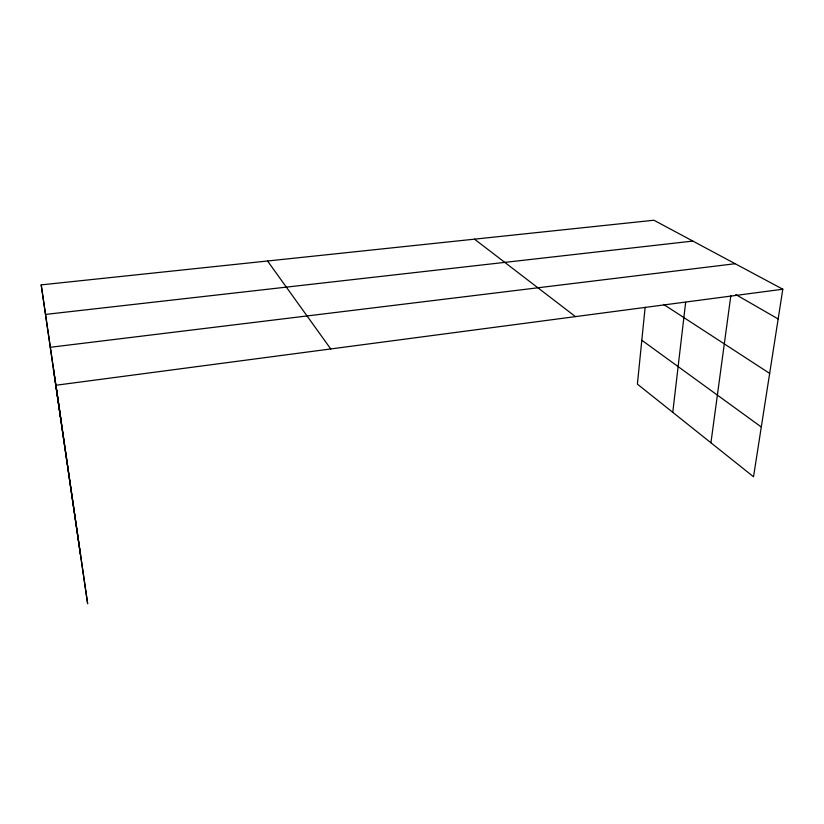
<?xml version="1.0" encoding="UTF-8"?>
<svg xmlns="http://www.w3.org/2000/svg" width="824" height="824" viewBox="0 0 824 824"><rect width="100%" height="100%" fill="white"/><g stroke="black" fill="none" stroke-linecap="round" stroke-linejoin="round"><path stroke-width="1.24" d="M645.141 307.259L637.395 384.128L753.527 476.756L782.8 289.224L653.916 220.235L41.2 284.877L80.464 554.665M672.765 412.34L685.65 302.336M710.927 442.776L730.816 295.795M782.8 289.224L55.939 385.251L87.653 603.765L53.426 369.111M50.367 347.275L735.152 263.721M45.536 314.418L692.84 241.072M735.791 294.57L778.155 318.96M663.608 304.406L769.668 373.396M641.814 340.25L761.294 426.997M474.511 239.166L575.471 316.612M267.563 261.002L330.743 348.943M41.2 284.877L61.048 420.415"/></g></svg>
